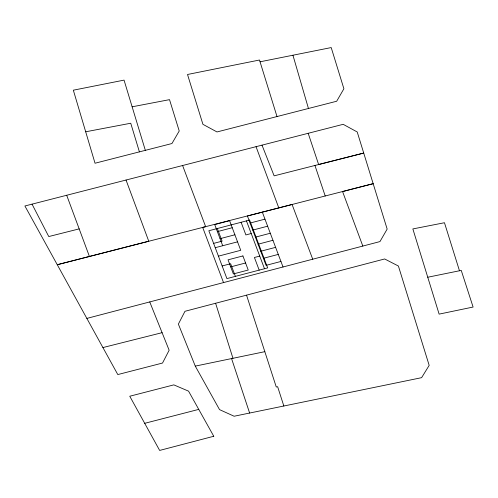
<?xml version="1.0" encoding="UTF-8"?>
<svg xmlns="http://www.w3.org/2000/svg" width="498" height="498" viewBox="0 0 498 498"><rect width="100%" height="100%" fill="white"/><g stroke="black" fill="none" stroke-linecap="round" stroke-linejoin="round"><path stroke-width="0.75" d="M312.725 259.197L292.077 204.491L247.419 216.001L266.075 265.353L280.94 261.45M217.383 231.632L232.249 227.729M250.083 223.048L264.948 219.151M220.048 238.679L234.913 234.782M252.747 230.101L267.613 226.198M213.617 243.391L222.102 241.163L217.327 228.526M251.216 233.525L245.888 234.925L241.107 222.282M215.242 247.693L237.577 241.829M255.412 237.148L270.277 233.251M258.076 244.201L272.941 240.297M218.435 256.153L240.733 250.301L229.584 220.682L214.719 224.579L222.712 245.732M260.747 251.253L275.606 247.35M222.145 265.957L230.63 263.728L235.405 276.365M259.738 256.09L254.41 257.485L259.19 270.128M230.705 266.884L245.57 262.981M263.411 258.3L278.276 254.403M86.857 318.409L379.962 241.58L387.164 229.08L357.222 131.976L343.166 124.319L24.9 205.985L117.802 374.571L162.529 363.036L169.139 350.237L149.749 301.931M215.603 303.263L184.976 311.294L178.371 324.098L195.278 366.117L219.537 409.624L234.122 416.235L421.613 377.671L429.176 365.376L398.406 266.032L384.661 258.966L215.603 303.263L232.958 358.292M139.409 151.865L171.947 143.53L179.224 130.993L169.519 99.65L132.132 106.802L124.052 80.122L73.337 90.188L95.031 163.232L139.409 151.865L130.737 123.236L85.712 131.783M362.818 246.062L342.562 191.549L373.183 183.681L202.68 227.424L223.527 282.584M144.694 423.319L198.746 409.387M79.176 228.881L48.767 236.55L32.04 204.143M102.912 347.567L162.105 332.67M195.278 366.117L264.836 351.669M459.473 270.769L461.248 270.408L473.1 307.048L439.124 314.12L412.854 228.931L444.465 222.731L459.473 270.769L427.745 277.237M260.056 61.802L331.207 47.571L343.894 88.762L336.685 101.237L216.997 131.951L202.929 124.332L187.516 74.488L259.495 60.015L277.006 116.551M262.004 145.148L274.13 175.856L363.721 153.067L318.633 164.527L308.181 133.29M262.309 212.098L283.032 266.99M246.448 220.882L264.506 268.733M182.598 165.517L205.649 226.665L57.258 264.724L148.765 241.225L126.031 180.021M256.034 146.661L278.787 207.89M66.688 195.253L89.422 256.458M314.941 165.473L325.213 195.988M231.57 358.591L249.623 413.035M246.535 295.158L276.266 386.996L277.647 386.734L283.848 406.019M132.132 106.802L145.335 150.34M292.936 55.228L308.449 108.483M249.591 220.06L208.836 230.755L226.92 278.594L267.675 267.899L249.591 220.06M242.906 255.935L228.04 259.832L233.369 273.931L248.234 270.034L242.906 255.935M213.767 436.267L159.653 450.429L129.76 396.234L173.821 384.873L188.561 391.148L213.767 436.267"/></g></svg>
